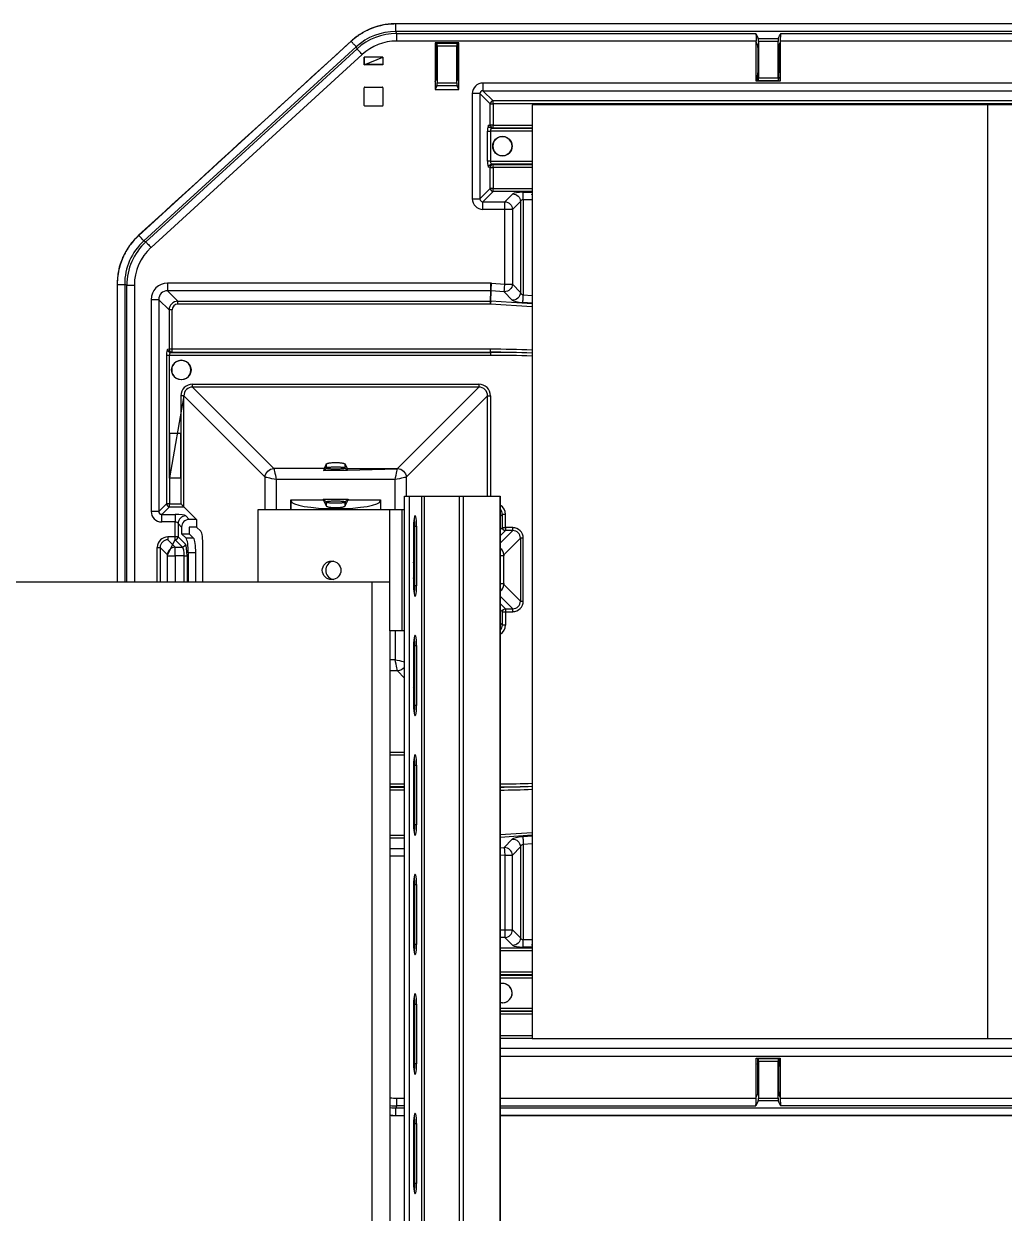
# Model space of a CAD drawing. Header units: feet. Extents: x 1518 to 2565, y 62 to 679.
# Drawn here: x 2123.65 to 2140.07, y 659.08 to 678.99 of the extents above; entities that cross this region are included whole.
import ezdxf

# ---------------------------------------------------------------- set-up
doc = ezdxf.new("R2010")
doc.units = ezdxf.units.FT
doc.header["$LTSCALE"] = 50
doc.header["$MEASUREMENT"] = 0

# ---------------------------------------------------------------- blocks, each defined once
blk = doc.blocks.new('Z1')
at = {"color": 1, "linetype": 'Continuous'}
for p, q in [((6.431, 212.097), (6.452, 212.055)), ((6.456, 212.006), (6.456, 211.584)), ((6.807, 212.006), (6.807, 211.584)), ((6.831, 212.097), (6.81, 212.055)), ((0.178, 211.845), (0.178, 211.72)), ((1.076, 211.522), (1.076, 211.944)), ((1.427, 211.522), (1.427, 211.944)), ((1.451, 211.431), (1.43, 211.473)), ((-0.136, 211.037), (-0.136, 211.335)), ((-0.126, 211.345), (0.168, 211.345)), ((0.178, 211.335), (0.178, 211.037)), ((0.168, 211.027), (-0.126, 211.027)), ((-3.381, 206.906), (1.981, 206.906)), ((1.981, 206.906), (1.981, 206.908)), ((0.421, 204.963), (1.782, 206.324)), ((-3.398, 205.552), (-3.207, 205.552)), ((-3.396, 205.549), (-3.398, 205.552)), ((-3.396, 205.549), (-3.396, 204.804)), ((-3.209, 205.549), (-3.396, 205.549)), ((-3.209, 205.549), (-3.207, 205.552)), ((-3.209, 204.804), (-3.209, 205.549)), ((-0.772, 205.035), (-0.772, 204.971)), ((-0.455, 204.971), (-0.455, 205.035)), ((-3.398, 204.802), (-3.398, 204.372)), ((-1.365, 204.436), (-0.822, 204.436)), ((0.138, 204.436), (0.138, 204.268)), ((0.617, 204.498), (0.617, 134.498)), ((0.832, 134.498), (0.832, 204.498)), ((0.871, 204.498), (0.871, 134.498)), ((1.523, 204.498), (1.523, 134.498)), ((2.142, 134.498), (2.142, 204.498)), ((-3.576, 204.244), (-3.704, 204.244)), ((-3.576, 204.244), (-3.448, 204.372)), ((-3.398, 204.372), (-3.448, 204.372)), ((-0.772, 204.4), (-0.772, 204.336)), ((-0.455, 204.336), (-0.455, 204.4)), ((-3.431, 203.518), (-3.553, 203.641)), ((-2.836, 203.06), (-2.836, 203.665)), ((0.301, 138.393), (0.301, 202.248)), ((0.54, 202.248), (0.497, 202.248)), ((0.69, 201.602), (0.708, 201.583)), ((0.708, 201.288), (0.69, 201.306)), ((0.301, 200.214), (0.54, 200.214)), ((0.54, 200.165), (0.301, 200.165)), ((0.301, 199.683), (0.54, 199.683)), ((0.69, 199.683), (0.708, 199.683)), ((0.54, 199.633), (0.301, 199.633)), ((0.301, 199.63), (0.54, 199.63)), ((0.54, 199.58), (0.301, 199.58)), ((0.708, 199.633), (0.69, 199.633)), ((0.69, 199.63), (0.708, 199.63)), ((0.708, 199.58), (0.69, 199.58)), ((2.143, 198.836), (2.677, 198.872)), ((0.301, 198.824), (0.54, 198.824)), ((0.54, 198.775), (0.301, 198.775)), ((2.677, 198.823), (2.143, 198.786)), ((0.301, 198.603), (0.54, 198.603)), ((0.54, 198.475), (0.301, 198.475)), ((2.143, 196.94), (2.677, 196.94)), ((2.677, 196.891), (2.143, 196.891)), ((2.143, 196.536), (2.677, 196.536)), ((2.677, 196.486), (2.143, 196.486)), ((2.143, 196.483), (2.677, 196.483)), ((2.677, 196.433), (2.143, 196.433)), ((2.179, 196.02), (2.143, 196.024)), ((2.143, 195.932), (2.677, 195.932)), ((2.677, 195.882), (2.143, 195.882)), ((2.143, 195.879), (2.677, 195.879)), ((2.677, 195.829), (2.143, 195.829)), ((2.143, 195.474), (2.677, 195.474)), ((6.456, 194.532), (6.456, 194.954)), ((6.807, 194.532), (6.807, 194.954)), ((6.431, 194.441), (6.452, 194.483)), ((0.408, 194.295), (0.395, 194.262)), ((2.143, 194.262), (18.191, 194.262)), ((2.143, 194.136), (18.191, 194.136)), ((18.191, 194.134), (2.143, 194.134))]:
    blk.add_line(p, q, dxfattribs=at)
for points in [[(18.604, 212.405), (18.604, 212.402), (0.395, 212.402), (0.395, 212.405)], [(0.408, 212.243), (6.422, 212.243), (6.463, 212.16), (6.799, 212.16)], [(1.451, 211.304), (1.451, 211.431), (1.451, 212.085), (1.051, 212.085), (1.051, 211.431), (1.072, 211.473)], [(-3.826, 208.77), (-3.793, 208.755), (-0.256, 211.985)], [(0.177, 211.844), (0.178, 211.845), (-0.136, 211.845)], [(0.177, 211.721), (0.178, 211.72), (-0.136, 211.72), (-0.135, 211.721)], [(1.051, 211.431), (1.051, 211.304), (1.451, 211.304), (1.419, 211.368), (1.083, 211.368), (1.051, 211.304)], [(17.888, 211.05), (17.888, 211.064), (2.023, 211.064), (2.023, 211.113), (1.851, 211.285)], [(10.302, 211.05), (2.677, 211.05), (2.677, 195.425), (2.143, 195.425)], [(2.677, 195.425), (10.302, 195.425), (17.927, 195.425), (17.927, 211.05), (10.302, 211.05), (10.302, 195.425)], [(1.979, 210.105), (1.93, 210.105), (1.93, 210.607), (1.979, 210.607)], [(2.677, 210.607), (1.979, 210.607), (1.979, 210.105), (2.677, 210.105)], [(2.677, 209.598), (2.023, 209.598), (2.023, 209.648), (2.677, 209.648)], [(2.48, 209.431), (2.347, 209.298), (2.347, 208.048), (2.48, 207.905)], [(2.529, 209.458), (2.529, 209.586), (2.677, 209.586)], [(2.677, 209.458), (2.529, 209.458), (2.529, 207.867), (2.677, 207.857)], [(2.677, 209.544), (2.669, 209.551), (2.677, 209.551)], [(-4.275, 208.043), (-4.273, 208.043), (-4.147, 208.043), (-4.147, 203.06)], [(-4.113, 203.06), (-4.113, 208.028), (-4.147, 208.043)], [(-4.113, 208.028), (-3.985, 208.028), (-3.985, 203.06)], [(1.986, 207.935), (1.986, 208.063), (-3.428, 208.063), (-3.428, 207.935), (-3.256, 207.763)], [(2.677, 207.666), (1.98, 207.714), (-3.256, 207.714), (-3.256, 207.763), (1.98, 207.763), (1.986, 207.935), (-3.428, 207.935)], [(-3.576, 207.787), (-3.704, 207.787), (-3.704, 204.244)], [(-3.403, 207.615), (-3.576, 207.787), (-3.576, 204.244)], [(1.981, 206.906), (1.981, 206.856), (-3.398, 206.856)], [(-0.413, 204.928), (-0.815, 204.928), (-0.774, 204.969), (-0.774, 205.032), (-0.808, 204.963), (-1.648, 204.963), (-3.01, 206.324), (-3.01, 206.374), (1.782, 206.374), (1.782, 206.324), (-3.01, 206.324)], [(-1.796, 204.268), (-1.796, 204.815), (-3.157, 206.177), (-3.207, 206.177), (-3.207, 205.552), (-3.207, 204.802), (-3.207, 204.372)], [(1.93, 206.177), (0.568, 204.815), (0.568, 204.498)], [(1.93, 204.498), (1.93, 206.177), (1.979, 206.177), (1.979, 204.498)], [(0.381, 204.268), (0.381, 204.776), (-1.609, 204.776), (-1.609, 204.268)], [(-1.365, 204.268), (-1.365, 204.436), (-1.364, 204.421), (-1.364, 204.268)], [(-0.822, 204.45), (-0.822, 204.436), (-0.774, 204.34), (-0.774, 204.402), (-0.822, 204.45), (-0.406, 204.45), (-0.406, 204.436), (0.138, 204.436), (0.136, 204.421), (0.136, 204.268)], [(-0.406, 204.45), (-0.454, 204.402), (-0.454, 204.34), (-0.406, 204.436)], [(1.461, 134.498), (0.871, 134.498), (0.832, 134.498), (0.617, 134.498), (0.54, 134.498), (0.54, 204.498), (0.617, 204.498), (0.832, 204.498), (0.871, 204.498), (1.461, 204.498)], [(0.54, 204.268), (0.497, 204.268), (0.291, 204.268), (-1.916, 204.268), (-1.916, 203.06)], [(0.497, 204.268), (0.497, 202.248), (0.291, 202.248), (0.291, 204.268)], [(-3.526, 204.195), (-3.302, 204.195), (-3.302, 204.067)], [(-3.253, 204.041), (-3.194, 203.982), (-3.194, 203.871)], [(2.143, 203.935), (2.18, 203.972), (2.229, 203.972), (2.229, 204.195), (2.18, 204.195), (2.143, 204.158)], [(-2.944, 203.983), (-3.062, 203.983), (-3.067, 203.978), (-3.067, 203.871), (-2.992, 203.796), (-3.119, 203.796), (-3.194, 203.871), (-3.067, 203.871)], [(0.708, 203.998), (0.742, 203.998), (0.742, 202.998), (0.708, 202.998)], [(2.143, 203.714), (2.352, 203.923), (2.352, 203.972), (2.229, 203.972), (2.229, 203.923), (2.143, 203.837)], [(-3.602, 203.06), (-3.602, 203.641), (-3.553, 203.641), (-3.553, 203.06)], [(-3.428, 203.06), (-3.428, 203.499), (-3.3, 203.499), (-3.3, 203.06)], [(-3.151, 203.06), (-3.151, 203.499), (-3.3, 203.499)], [(-3.151, 203.499), (-3.102, 203.499), (-3.102, 203.06)], [(-2.955, 203.06), (-2.955, 203.549), (-3.082, 203.549), (-3.082, 203.06)], [(2.143, 203.039), (2.2, 203.039), (2.2, 203.499), (2.143, 203.499)], [(0.291, 203.06), (0, 203.06), (-38.449, 203.06), (-38.449, 137.56), (0, 137.56), (0, 203.06)], [(2.143, 202.603), (2.18, 202.566), (2.229, 202.566), (2.352, 202.566), (2.352, 202.615), (2.143, 202.824)], [(2.143, 202.701), (2.229, 202.615), (2.229, 202.566), (2.229, 202.343), (2.18, 202.343), (2.143, 202.38)], [(0.708, 201.998), (0.742, 201.998), (0.742, 200.998), (0.708, 200.998)], [(0.54, 201.456), (0.421, 201.575), (0.301, 201.575)], [(0.708, 199.998), (0.742, 199.998), (0.742, 198.998), (0.708, 198.998)], [(2.677, 198.681), (2.529, 198.671), (2.529, 197.081), (2.677, 197.081)], [(0.708, 197.998), (0.742, 197.998), (0.742, 196.998), (0.708, 196.998)], [(2.677, 196.953), (2.529, 196.953), (2.529, 197.081)], [(2.677, 196.987), (2.669, 196.987), (2.677, 196.995)], [(0.708, 195.998), (0.742, 195.998), (0.742, 194.998), (0.708, 194.998)], [(2.143, 194.423), (6.431, 194.423), (6.431, 194.441), (6.431, 195.095), (6.831, 195.095), (6.831, 194.441), (6.81, 194.483)], [(0.54, 194.295), (0.408, 194.295), (0.408, 194.423), (0.54, 194.423)], [(17.182, 194.295), (6.841, 194.295), (6.799, 194.378), (6.463, 194.378), (6.422, 194.295)], [(6.831, 194.441), (6.831, 194.423), (17.191, 194.423), (17.191, 194.441)], [(0.301, 194.144), (0.395, 194.136), (0.54, 194.136)], [(0.395, 194.134), (0.395, 194.136), (0.395, 194.262), (0.54, 194.262)], [(0.708, 193.998), (0.742, 193.998), (0.742, 192.998), (0.708, 192.998)]]:
    blk.add_lwpolyline(points, dxfattribs=at)
at = {"color": 1, "linetype": 'Continuous', "flags": 128}
for points in [[(-3.793, 208.755), (-3.789, 208.751), (-3.782, 208.744), (-3.774, 208.734), (-3.763, 208.722), (-3.75, 208.709), (-3.736, 208.694), (-3.722, 208.677), (-3.706, 208.661), (-0.17, 211.891), (-0.185, 211.908), (-0.2, 211.924), (-0.214, 211.939), (-0.227, 211.953), (-0.237, 211.964), (-0.246, 211.974), (-0.253, 211.981), (-0.256, 211.985), (-0.269, 212.019), (-3.826, 208.77), (-3.83, 208.774), (-3.837, 208.781), (-3.845, 208.791), (-3.856, 208.802), (-3.868, 208.816), (-3.882, 208.831), (-3.896, 208.847), (-3.911, 208.863), (-0.354, 212.112), (-0.356, 212.113)], [(2.677, 207.728), (2.52, 207.739), (2.521, 207.745), (2.522, 207.755), (2.522, 207.768), (2.524, 207.783), (2.525, 207.802), (2.526, 207.823), (2.528, 207.844), (2.529, 207.867)], [(0.742, 203.998), (0.741, 204.046), (0.738, 204.09), (0.733, 204.127), (0.727, 204.154), (0.719, 204.168), (0.712, 204.168), (0.705, 204.154), (0.699, 204.127), (0.694, 204.09), (0.691, 204.046), (0.69, 203.998), (0.69, 202.998), (0.691, 202.949), (0.694, 202.905), (0.699, 202.868), (0.705, 202.841), (0.712, 202.827), (0.719, 202.827), (0.727, 202.841), (0.733, 202.868), (0.738, 202.905), (0.741, 202.949), (0.742, 202.998)], [(0.381, 202.248), (0.381, 201.762), (0.419, 201.755), (0.455, 201.747), (0.488, 201.74), (0.517, 201.734), (0.54, 201.729)], [(0.742, 201.998), (0.741, 202.046), (0.738, 202.09), (0.733, 202.127), (0.727, 202.154), (0.719, 202.168), (0.712, 202.168), (0.705, 202.154), (0.699, 202.127), (0.694, 202.09), (0.691, 202.046), (0.69, 201.998), (0.69, 200.998), (0.691, 200.949), (0.694, 200.905), (0.699, 200.868), (0.705, 200.841), (0.712, 200.827), (0.719, 200.827), (0.727, 200.841), (0.733, 200.868), (0.738, 200.905), (0.741, 200.949), (0.742, 200.998)], [(0.742, 199.998), (0.741, 200.046), (0.738, 200.09), (0.733, 200.127), (0.727, 200.154), (0.719, 200.168), (0.712, 200.168), (0.705, 200.154), (0.699, 200.127), (0.694, 200.09), (0.691, 200.046), (0.69, 199.998), (0.69, 198.998), (0.691, 198.949), (0.694, 198.905), (0.699, 198.868), (0.705, 198.841), (0.712, 198.827), (0.719, 198.827), (0.727, 198.841), (0.733, 198.868), (0.738, 198.905), (0.741, 198.949), (0.742, 198.998)], [(2.677, 198.81), (2.52, 198.799), (2.521, 198.793), (2.522, 198.784), (2.522, 198.771), (2.524, 198.755), (2.525, 198.736), (2.526, 198.716), (2.528, 198.694), (2.529, 198.671)], [(0.742, 197.998), (0.741, 198.046), (0.738, 198.09), (0.733, 198.127), (0.727, 198.154), (0.719, 198.168), (0.712, 198.168), (0.705, 198.154), (0.699, 198.127), (0.694, 198.09), (0.691, 198.046), (0.69, 197.998), (0.69, 196.998), (0.691, 196.949), (0.694, 196.905), (0.699, 196.868), (0.705, 196.841), (0.712, 196.827), (0.719, 196.827), (0.727, 196.841), (0.733, 196.868), (0.738, 196.905), (0.741, 196.949), (0.742, 196.998)], [(0.742, 195.998), (0.741, 196.046), (0.738, 196.09), (0.733, 196.127), (0.727, 196.154), (0.719, 196.168), (0.712, 196.168), (0.705, 196.154), (0.699, 196.127), (0.694, 196.09), (0.691, 196.046), (0.69, 195.998), (0.69, 194.998), (0.691, 194.949), (0.694, 194.905), (0.699, 194.868), (0.705, 194.841), (0.712, 194.827), (0.719, 194.827), (0.727, 194.841), (0.733, 194.868), (0.738, 194.905), (0.741, 194.949), (0.742, 194.998)], [(0.742, 193.998), (0.741, 194.046), (0.738, 194.09), (0.733, 194.127), (0.727, 194.154), (0.719, 194.168), (0.712, 194.168), (0.705, 194.154), (0.699, 194.127), (0.694, 194.09), (0.691, 194.046), (0.69, 193.998), (0.69, 192.998), (0.691, 192.949), (0.694, 192.905), (0.699, 192.868), (0.705, 192.841), (0.712, 192.827), (0.719, 192.827), (0.727, 192.841), (0.733, 192.868), (0.738, 192.905), (0.741, 192.949), (0.742, 192.998)]]:
    blk.add_lwpolyline(points, dxfattribs=at)
at = {"color": 1, "linetype": 'Continuous'}
for points in [[(1.427, 212.08), (1.076, 212.08), (1.082, 212.079), (1.42, 212.079)], [(1.416, 212.029), (1.087, 212.029), (1.087, 211.417), (1.416, 211.417)], [(6.467, 211.499), (6.796, 211.499), (6.796, 212.111), (6.467, 212.111)], [(0.177, 211.844), (0.177, 211.721), (-0.135, 211.721), (-0.135, 211.844), (-0.136, 211.845), (-0.136, 211.72)], [(6.462, 211.449), (6.8, 211.449), (6.807, 211.448), (6.456, 211.448)], [(1.461, 134.498), (1.461, 204.498), (1.523, 204.498), (2.142, 204.498), (2.143, 204.498), (2.143, 134.498), (2.142, 134.498), (1.523, 134.498)], [(6.462, 195.089), (6.8, 195.089), (6.807, 195.09), (6.456, 195.09)], [(6.467, 194.427), (6.796, 194.427), (6.796, 195.039), (6.467, 195.039)]]:
    blk.add_lwpolyline(points, close=True, dxfattribs=at)
for points in [[(1.802, 211.236), (1.674, 211.236), (1.674, 209.476), (1.802, 209.476), (1.974, 209.648, 0.39392), (2.023, 209.598), (1.851, 209.426)], [(17.927, 210.658, 0.339426), (17.964, 210.707), (17.937, 210.709), (17.937, 211.064, 0.393924), (17.888, 211.113), (2.023, 211.113, 0.393868), (1.974, 211.064), (1.802, 211.236), (1.802, 209.476)], [(1.997, 210.657, -0.412034), (1.947, 210.707), (1.974, 210.709), (1.974, 211.064), (2.023, 211.064), (2.023, 210.709), (2.677, 210.709)], [(2.677, 210.659), (2.023, 210.659), (2.023, 210.709), (1.974, 210.709, 0.412034), (2.023, 210.659), (1.997, 210.657), (2.677, 210.657)], [(2.677, 210.002), (2.023, 210.002), (2.023, 209.648), (1.974, 209.648), (1.974, 210.002), (1.947, 210.005, -0.412143), (1.997, 210.055)], [(2.677, 210.055), (1.997, 210.055), (2.023, 210.052, 0.41208), (1.974, 210.002), (2.023, 210.002), (2.023, 210.052), (2.677, 210.052)], [(-2.944, 204.11), (-3.066, 204.11), (-3.125, 204.169, 0.393911), (-3.253, 204.041), (-3.253, 203.818), (-3.131, 203.696, -0.394035), (-3.18, 203.646)], [(0.699, 204.129, -0.044124), (0.708, 203.998), (0.708, 202.998, -0.044023), (0.699, 202.866)], [(2.352, 203.923), (2.229, 203.923, -0.393886), (2.18, 203.972), (2.18, 204.195)], [(2.143, 202.913, 0.244587), (2.203, 203.02), (2.48, 202.743), (2.529, 202.743), (2.529, 203.795), (2.48, 203.795), (2.48, 202.743)], [(2.48, 203.795), (2.203, 203.518, 0.244565), (2.143, 203.625)], [(0.69, 203.12, 0.067267), (0.704, 203.258, 0.067287), (0.69, 203.396)], [(2.18, 202.343), (2.18, 202.566, -0.39395), (2.229, 202.615), (2.352, 202.615)], [(0.699, 202.129, -0.044121), (0.708, 201.998), (0.708, 200.998, -0.044121), (0.699, 200.866)], [(0.699, 200.129, -0.044023), (0.708, 199.998), (0.708, 198.998, -0.044124), (0.699, 198.866)], [(2.143, 198.614), (2.21, 198.618), (2.343, 198.761, -0.411948), (2.48, 198.633)], [(2.219, 198.491), (2.219, 197.24), (2.347, 197.24), (2.347, 198.491), (2.48, 198.633), (2.48, 197.107, -0.393898), (2.352, 196.979), (2.219, 197.112), (2.143, 197.112)], [(0.699, 198.129, -0.044124), (0.708, 197.998), (0.708, 196.998, -0.044017), (0.699, 196.866)], [(2.143, 197.24), (2.219, 197.24), (2.219, 197.112, 0.39396), (2.347, 197.24), (2.48, 197.107)], [(2.143, 196.025, 0.202767), (2.267, 196.047, 0.544465), (2.267, 196.318, 0.202767), (2.143, 196.34)], [(0.699, 196.129, -0.044017), (0.708, 195.998), (0.708, 194.998, -0.044121), (0.699, 194.866)], [(0.699, 194.129, -0.044023), (0.708, 193.998), (0.708, 192.998, -0.044124), (0.699, 192.866)]]:
    blk.add_lwpolyline(points, format="xyb", dxfattribs=at)
for points in [[(2.092, 210.491, 0.544465), (2.092, 210.22, 0.294947), (2.267, 210.22, 0.544465), (2.267, 210.491, 0.294947)], [(2.347, 209.298), (2.219, 209.298), (2.219, 209.426, -0.393921)], [(-3.403, 206.958, 0.412066), (-3.354, 206.908), (1.981, 206.908), (1.981, 206.958), (-3.354, 206.958), (-3.403, 206.958), (-3.43, 206.956, 0.411956), (-3.381, 206.906), (-3.354, 206.908), (-3.354, 206.958), (-3.354, 207.615), (-3.403, 207.615)], [(-3.396, 204.804), (-3.209, 204.804), (-3.207, 204.802), (-3.398, 204.802), (-3.398, 205.552), (-3.398, 206.856), (-3.448, 206.856), (-3.448, 204.372, 0.393976), (-3.398, 204.323), (-3.157, 204.323), (-3.157, 206.177)], [(-3.286, 206.747, 0.544465), (-3.286, 206.476, 0.294947), (-3.111, 206.476, 0.544465), (-3.111, 206.747, 0.294947)], [(-3.302, 203.769), (-3.302, 203.818), (-3.425, 203.818), (-3.425, 203.769), (-3.303, 203.646, 0.393889), (-3.431, 203.518)]]:
    blk.add_lwpolyline(points, format="xyb", close=True, dxfattribs=at)
at = {"color": 1, "linetype": 'Continuous', "flags": 128}
for points in [[(1.998, 208.063), (2.219, 208.048), (2.219, 209.298), (1.851, 209.298), (1.851, 209.426), (2.219, 209.426), (2.352, 209.559, -0.393917), (2.48, 209.431), (2.48, 207.905, -0.411887), (2.343, 207.778), (2.21, 207.92), (2.211, 207.926), (2.211, 207.935), (2.212, 207.948), (2.213, 207.964), (2.214, 207.983), (2.216, 208.003), (2.217, 208.025), (2.219, 208.048), (2.347, 208.048, -0.411949), (2.21, 207.92), (1.989, 207.935)], [(2.677, 207.716), (1.983, 207.763), (1.983, 207.761), (1.983, 207.757), (1.983, 207.752), (1.982, 207.746), (1.982, 207.739), (1.981, 207.731), (1.98, 207.722), (1.98, 207.714), (1.98, 207.763, -0.016718), (1.983, 207.763), (1.989, 207.935), (1.99, 207.941), (1.99, 207.95), (1.991, 207.963), (1.992, 207.979), (1.993, 207.998), (1.995, 208.018), (1.996, 208.04), (1.998, 208.063)], [(-3.303, 203.646), (-3.18, 203.646), (-3.302, 203.769, 0.39386), (-3.253, 203.818), (-3.302, 203.818), (-3.302, 204.067), (-3.526, 204.067), (-3.526, 204.195), (-3.398, 204.323), (-3.398, 204.372), (-3.207, 204.372), (-3.198, 204.364), (-3.189, 204.355), (-3.182, 204.347), (-3.174, 204.34), (-3.168, 204.334), (-3.163, 204.329), (-3.16, 204.325), (-3.157, 204.323), (-2.944, 204.11), (-2.944, 203.983), (-2.873, 203.911)], [(0.54, 201.64, -0.234244), (0.421, 201.575), (0.419, 201.586), (0.415, 201.603), (0.41, 201.626), (0.404, 201.655), (0.397, 201.689), (0.389, 201.725), (0.381, 201.762), (0.301, 201.762)], [(2.219, 198.491), (2.347, 198.491, 0.411949), (2.21, 198.618), (2.211, 198.612), (2.211, 198.603), (2.212, 198.59), (2.213, 198.574), (2.214, 198.555), (2.216, 198.535), (2.217, 198.513), (2.219, 198.491), (2.143, 198.485)]]:
    blk.add_lwpolyline(points, format="xyb", dxfattribs=at)
for points in [[(-0.413, 204.928), (-0.454, 204.969), (-0.454, 205.032), (-0.42, 204.963), (0.421, 204.963, -0.393939), (0.568, 204.815), (0.558, 204.813), (0.541, 204.809), (0.517, 204.804), (0.488, 204.798), (0.455, 204.791), (0.419, 204.784), (0.381, 204.776), (0.389, 204.813), (0.397, 204.85), (0.404, 204.883), (0.41, 204.912), (0.415, 204.935), (0.419, 204.953)], [(-1.648, 204.963), (-1.646, 204.953), (-1.642, 204.935), (-1.637, 204.912), (-1.631, 204.883), (-1.624, 204.85), (-1.617, 204.813), (-1.609, 204.776), (-1.646, 204.784), (-1.682, 204.791), (-1.716, 204.798), (-1.745, 204.804), (-1.768, 204.809), (-1.786, 204.813), (-1.796, 204.815, -0.393957)]]:
    blk.add_lwpolyline(points, format="xyb", close=True, dxfattribs=at)
at = {"color": 1, "linetype": 'Continuous'}
for centre, radius in [((2.179, 210.356), 0.163), ((-3.198, 206.611), 0.163), ((-0.682, 203.258), 0.156)]:
    blk.add_circle(centre, radius, dxfattribs=at)
for centre, radius, start, end in [((1.981, 188.376), 18.582, 87.8554, 90), ((1.981, 188.376), 18.532, 87.8496, 90), ((1.981, 188.376), 18.53, 87.8493, 90), ((1.981, 188.376), 18.48, 87.8434, 90), ((-0.623, 203.258), 0.157, 101.556, 258.444), ((1.981, 218.162), 18.48, 270.501, 272.1566), ((1.981, 218.162), 18.53, 270.4997, 272.1507), ((1.981, 218.162), 18.532, 270.4996, 272.1504), ((1.981, 218.162), 18.582, 270.4982, 272.1446), ((2.179, 196.182), 0.163, 270, 102.8674)]:
    blk.add_arc(centre, radius, start, end, dxfattribs=at)
for centre, major_axis, ratio, start_param, end_param in [((0.408, 211.257), (-0.37, 0.953), 0.978189, 5.918992, 6.647379), ((0.418, 211.232), (-0.366, 0.945), 0.987012, 5.918992, 6.647379), ((6.843, 212.115), (0, 0.13), 0.087489, 0.174533, 1.570796), ((0.418, 211.232), (0.32, -0.825), 0.982581, 2.777399, 3.505786), ((1.082, 212.029), (0, 0.05), 0.087489, 4.712389, 6.265732), ((1.42, 212.029), (0, 0.05), 0.087489, 0.017453, 1.570796), ((6.451, 212.006), (0, 0.05), 0.087489, 4.712389, 6.108652), ((6.462, 212.111), (0, 0.05), 0.087489, 4.712389, 6.108652), ((6.8, 212.111), (0, 0.05), 0.087489, 0.174533, 1.570796), ((6.811, 212.006), (0, 0.05), 0.087489, 0.174533, 1.570796), ((1.071, 211.944), (0, 0.05), 0.087489, 4.712389, 5.759587), ((1.071, 211.522), (0, 0.05), 0.087489, 3.316126, 4.712389), ((1.082, 211.417), (0, 0.05), 0.087489, 3.316126, 4.712389), ((1.42, 211.417), (0, 0.05), 0.087489, 1.570796, 2.96706), ((1.431, 211.522), (0, 0.05), 0.087489, 1.570796, 2.96706), ((1.857, 211.23), (0.131, -0.131), 0.970288, 2.371274, 3.911912), ((6.451, 211.584), (0, 0.05), 0.087489, 3.665191, 4.712389), ((6.462, 211.499), (0, 0.05), 0.087489, 3.159046, 4.712389), ((6.8, 211.499), (0, 0.05), 0.087489, 1.570796, 3.124139), ((-0.126, 211.335), (-0.00707, 0.00707), 0.999695, 5.497939, 7.068431), ((0.168, 211.335), (0.00707, 0.00707), 0.999695, 5.497939, 7.068431), ((1.857, 211.23), (-0.042, 0.042), 0.84211, 5.512866, 7.053504), ((-0.126, 211.037), (-0.00707, -0.00707), 0.999695, 5.497939, 7.068431), ((0.168, 211.037), (0.00707, -0.00707), 0.999695, 5.497939, 7.068431), ((1.948, 210.607), (0, 0.1), 0.176327, 0.017453, 1.570796), ((1.997, 210.607), (0, 0.05), 0.352654, 0.017453, 1.570796), ((1.948, 210.105), (0, 0.1), 0.176327, 1.570796, 3.124139), ((1.997, 210.105), (0, 0.05), 0.352654, 1.570796, 3.124139), ((1.857, 209.481), (0.131, 0.131), 0.970288, 2.371274, 3.911912), ((1.857, 209.481), (0.042, 0.042), 0.84211, 2.371274, 3.911912), ((2.529, 209.554), (0.18, 0), 0.176327, 1.570796, 2.96706), ((2.529, 209.426), (0.05, 0), 0.634777, 1.570796, 2.96706), ((2.785, 209.458), (0.133, -0.129), 0.122744, 3.780325, 3.887313), ((-3.128, 208.028), (0.936, -0.413), 0.977384, 2.732965, 3.550221), ((-3.102, 208.016), (0.927, -0.409), 0.986525, 2.732965, 3.550221), ((-3.102, 208.016), (0.811, -0.357), 0.981933, 2.732965, 3.550221), ((-3.419, 207.779), (-0.204, 0.204), 0.970288, 5.512866, 7.053504), ((1.986, 207.88), (0.006, 0.183), 0.984791, 6.249645, 6.316725), ((-3.419, 207.779), (-0.115, 0.115), 0.923436, 5.512866, 7.053504), ((1.986, 207.88), (0.0019, 0.0547), 0.913122, 6.249645, 6.316725), ((2.529, 207.899), (0.0488, -0.019), 0.580702, 3.53857, 4.934833), ((-3.253, 207.612), (-0.107, 0.107), 0.989599, 5.512866, 7.053504), ((-3.253, 207.612), (-0.0729, 0.0729), 0.970288, 5.512866, 7.053504), ((2.52, 207.771), (0.18, -0.013), 0.175892, 3.328509, 4.724773), ((-3.43, 206.856), (0, 0.1), 0.176327, 0.017453, 1.570796), ((-3.381, 206.856), (0, 0.05), 0.352654, 0.017453, 1.570796), ((-3.003, 206.171), (-0.146, 0.146), 0.970288, 5.512866, 7.053504), ((-3.003, 206.171), (0.111, -0.111), 0.951716, 2.371274, 3.911912), ((1.776, 206.171), (0.146, 0.146), 0.970288, 5.512866, 7.053504), ((1.776, 206.171), (0.111, 0.111), 0.951716, 5.512866, 7.053504), ((-0.805, 204.776), (0, 0.19), 0.087489, 0.174533, 0.638994), ((-1.272, 204.973), (0.5, 0), 0.087489, 6.195919, 6.224625), ((-0.422, 204.776), (0, 0.19), 0.087489, 5.644191, 6.108652), ((-3.521, 204.25), (0.131, 0.131), 0.970288, 2.371274, 3.911912), ((-3.521, 204.25), (0.042, 0.042), 0.84211, 2.371274, 3.911912), ((-0.614, 204.423), (0.75, 0), 0.176327, 3.159046, 6.265732), ((2.046, 204.189), (-0.131, -0.131), 0.970288, 2.371274, 3.3859), ((2.046, 204.189), (0.0969, 0.0969), 0.948921, 5.512866, 6.287282), ((-3.302, 204.163), (0.18, 0), 0.176327, 0.174533, 1.570796), ((-3.302, 204.035), (0.05, 0), 0.634777, 0.174533, 1.570796), ((-3.062, 203.978), (0.0947, -0.0947), 0.970288, 2.371274, 3.911912), ((-2.88, 203.665), (0, 0.25), 0.176327, 4.712389, 6.108652), ((2.346, 203.789), (0.131, 0.131), 0.970288, 5.512866, 7.053504), ((2.346, 203.789), (0.0969, 0.0969), 0.948921, 5.512866, 7.053504), ((-3.419, 203.635), (-0.131, 0.131), 0.970288, 5.512866, 7.053504), ((-3.419, 203.635), (-0.0969, 0.0969), 0.948921, 5.512866, 7.053504), ((-3.303, 203.499), (0, 0.15), 0.02351, 4.712389, 6.108652), ((-3.186, 203.499), (0, 0.15), 0.235103, 4.712389, 6.108652), ((-3.137, 203.499), (0, 0.2), 0.176327, 4.712389, 6.108652), ((-3.126, 203.549), (0, 0.25), 0.176327, 4.712389, 6.108652), ((-3, 203.549), (0, 0.25), 0.176327, 4.712389, 6.108652), ((-3.431, 203.499), (0, 0.02), 0.176327, 4.712389, 6.108652), ((2.204, 203.499), (0, 0.02), 0.176327, 0.174533, 1.570796), ((2.204, 203.039), (0, 0.02), 0.176327, 1.570796, 2.96706), ((2.346, 202.749), (-0.0969, 0.0969), 0.948921, 2.371274, 3.911912), ((2.346, 202.749), (0.131, -0.131), 0.970288, 5.512866, 7.053504), ((2.046, 202.349), (0.0969, -0.0969), 0.948921, 6.279089, 7.053504), ((2.046, 202.349), (-0.131, 0.131), 0.970288, 2.897285, 3.911912), ((2.52, 198.767), (0.18, 0.013), 0.175892, 1.558413, 2.954676), ((2.529, 198.64), (0.0488, 0.019), 0.580702, 1.348352, 2.744616), ((2.529, 197.112), (0.05, 0), 0.634777, 3.316126, 4.712389), ((2.529, 196.984), (0.18, 0), 0.176327, 3.316126, 4.712389), ((2.785, 197.081), (0.133, 0.129), 0.122744, 2.395872, 2.50286), ((6.462, 195.039), (0, 0.05), 0.087489, 4.712389, 6.265732), ((6.8, 195.039), (0, 0.05), 0.087489, 0.017453, 1.570796), ((6.451, 194.954), (0, 0.05), 0.087489, 4.712389, 5.759587), ((6.451, 194.532), (0, 0.05), 0.087489, 3.316126, 4.712389), ((6.811, 194.532), (0, 0.05), 0.087489, 1.570796, 2.96706), ((0.418, 195.307), (0.32, 0.825), 0.982581, 3.383493, 3.505786), ((0.418, 195.307), (0.366, 0.945), 0.987012, 3.399412, 3.505786), ((6.462, 194.427), (0, 0.05), 0.087489, 3.316126, 4.712389), ((6.8, 194.427), (0, 0.05), 0.087489, 1.570796, 2.96706), ((6.843, 194.423), (0, 0.13), 0.087489, 1.570796, 2.96706), ((0.408, 195.281), (0.37, 0.953), 0.978189, 3.412573, 3.505786)]:
    blk.add_ellipse(centre, major_axis=major_axis, ratio=ratio, start_param=start_param, end_param=end_param, dxfattribs=at)
for points, knots in [([(18.604, 212.277), (12.534, 212.277), (6.465, 212.277), (0.395, 212.277), (0.395, 212.319), (0.395, 212.36), (0.395, 212.402), (0.351, 212.401), (0.264, 212.398), (0.117, 212.371), (-0.043, 212.318), (-0.21, 212.231), (-0.306, 212.152), (-0.354, 212.112), (-0.349, 212.106), (-0.344, 212.101), (-0.339, 212.095), (-0.335, 212.09), (-0.33, 212.085), (-0.325, 212.079), (-0.32, 212.074), (-0.316, 212.07), (-0.311, 212.065), (-0.307, 212.06), (-0.303, 212.056), (-0.299, 212.051), (-0.295, 212.047), (-0.292, 212.043), (-0.288, 212.04), (-0.285, 212.036), (-0.283, 212.033), (-0.28, 212.03), (-0.278, 212.028), (-0.276, 212.025), (-0.273, 212.023), (-0.272, 212.022), (-0.271, 212.02), (-0.269, 212.019)], [0, 0, 0, 0, 1, 1, 1, 2, 2, 2, 2.158565, 2.319359, 2.542918, 2.772954, 3, 3, 3, 4, 4, 4, 5, 5, 5, 6, 6, 6, 7, 7, 7, 8, 8, 8, 9, 9, 9, 10, 10, 10, 11, 11, 11, 11]), ([(19.149, 212.262), (19.134, 212.27), (19.098, 212.29), (19.046, 212.314), (18.992, 212.336), (18.941, 212.353), (18.905, 212.363), (18.886, 212.368), (18.87, 212.373), (18.829, 212.382), (18.773, 212.392), (18.715, 212.4), (18.661, 212.404), (18.623, 212.404), (18.604, 212.405), (12.534, 212.405), (6.465, 212.405), (0.395, 212.405), (0.375, 212.404), (0.325, 212.403), (0.256, 212.397), (0.185, 212.385), (0.123, 212.372), (0.057, 212.353), (0.014, 212.337), (-0.008, 212.329)], [0, 0, 0, 0, 0.180021, 0.438364, 0.599832, 0.799883, 1, 1, 1, 1.17973, 1.437954, 1.599573, 1.79971, 2, 2, 2, 3, 3, 3, 3.139704, 3.369533, 3.500298, 3.666901, 3.833468, 4, 4, 4, 4]), ([(-0.008, 212.329), (-0.026, 212.322), (-0.072, 212.303), (-0.134, 212.272), (-0.196, 212.235), (-0.249, 212.2), (-0.304, 212.159), (-0.339, 212.129), (-0.356, 212.113), (-1.541, 211.03), (-2.727, 209.948), (-3.913, 208.865), (-3.94, 208.838), (-3.987, 208.793), (-4.035, 208.733), (-4.105, 208.641), (-4.146, 208.561), (-4.181, 208.492), (-4.195, 208.456), (-4.219, 208.397), (-4.24, 208.323), (-4.266, 208.21), (-4.271, 208.12), (-4.275, 208.043), (-4.275, 206.382), (-4.275, 204.721), (-4.275, 203.06)], [0, 0, 0, 0, 0.139042, 0.368689, 0.499689, 0.666353, 0.833133, 1, 1, 1, 2, 2, 2, 2.250489, 2.416155, 2.500774, 3, 3, 3, 3.249906, 3.414993, 3.49998, 4, 4, 4, 5, 5, 5, 5]), ([(6.422, 212.243), (6.423, 212.238), (6.426, 212.229), (6.429, 212.194), (6.431, 212.154), (6.431, 212.128), (6.431, 212.115), (4.423, 212.115), (2.415, 212.115), (0.408, 212.115), (0.408, 212.158), (0.408, 212.2), (0.408, 212.243), (0.403, 212.254), (0.399, 212.265), (0.395, 212.277)], [0, 0, 0, 0, 0.272798, 0.562416, 0.78798, 1, 1, 1, 2, 2, 2, 3, 3, 3, 4, 4, 4, 4]), ([(6.799, 212.16), (6.813, 212.188), (6.827, 212.215), (6.841, 212.243), (10.288, 212.243), (13.735, 212.243), (17.182, 212.243), (17.183, 212.238), (17.186, 212.229), (17.189, 212.194), (17.191, 212.154), (17.191, 212.128), (17.191, 212.115), (13.738, 212.115), (10.284, 212.115), (6.831, 212.115), (6.831, 212.109), (6.831, 212.103), (6.831, 212.097), (6.831, 211.879), (6.831, 211.661), (6.831, 211.443), (6.698, 211.443), (6.564, 211.443), (6.431, 211.443), (6.431, 211.661), (6.431, 211.879), (6.431, 212.097), (6.431, 212.103), (6.431, 212.109), (6.431, 212.115)], [0, 0, 0, 0, 1, 1, 1, 2, 2, 2, 2.272798, 2.562417, 2.78798, 3, 3, 3, 4, 4, 4, 5, 5, 5, 6, 6, 6, 7, 7, 7, 8, 8, 8, 9, 9, 9, 9]), ([(1.076, 212.08), (1.075, 212.08), (1.074, 212.079), (1.073, 212.072), (1.072, 212.06), (1.071, 212.047), (1.071, 212.03), (1.071, 212.014), (1.072, 212), (1.073, 211.992), (1.073, 211.988), (1.073, 211.987)], [0, 0, 0, 0, 0.1087003, 0.2460929, 0.3545784, 0.474143, 0.6000747, 0.7259355, 0.8455001, 0.9539856, 1, 1, 1, 1]), ([(1.851, 211.285), (1.851, 211.328), (1.851, 211.37), (1.851, 211.413), (5.171, 211.413), (8.491, 211.413), (11.811, 211.413), (11.811, 211.397), (11.811, 211.363), (11.808, 211.322), (11.805, 211.295), (11.803, 211.288), (11.802, 211.285), (8.485, 211.285), (5.168, 211.285), (1.851, 211.285)], [0, 0, 0, 0, 1, 1, 1, 2, 2, 2, 2.271935, 2.561321, 2.787269, 3, 3, 3, 4, 4, 4, 4]), ([(6.456, 211.448), (6.455, 211.448), (6.454, 211.449), (6.453, 211.456), (6.452, 211.468), (6.451, 211.482), (6.451, 211.498), (6.451, 211.514), (6.452, 211.528), (6.453, 211.536), (6.453, 211.54), (6.453, 211.541)], [0, 0, 0, 0, 0.108702, 0.246097, 0.354633, 0.474136, 0.60007, 0.725933, 0.8455, 0.953985, 1, 1, 1, 1]), ([(-3.913, 208.865), (-3.912, 208.864), (-3.912, 208.864), (-3.911, 208.863), (-3.942, 208.833), (-4.005, 208.771), (-4.095, 208.653), (-4.178, 208.506), (-4.236, 208.343), (-4.267, 208.187), (-4.271, 208.091), (-4.273, 208.043), (-4.273, 206.382), (-4.273, 204.721), (-4.273, 203.06)], [0, 0, 0, 0, 1, 1, 1, 1.141279, 1.284534, 1.483578, 1.688386, 1.842897, 2, 2, 2, 3, 3, 3, 3]), ([(2.143, 195.125), (5.366, 195.125), (8.588, 195.125), (11.811, 195.125), (11.811, 195.142), (11.811, 195.176), (11.808, 195.216), (11.805, 195.243), (11.803, 195.25), (11.802, 195.253), (8.582, 195.253), (5.363, 195.253), (2.143, 195.253)], [0, 0, 0, 0, 1, 1, 1, 1.271928, 1.561349, 1.787291, 2, 2, 2, 3, 3, 3, 3]), ([(6.456, 195.09), (6.455, 195.09), (6.454, 195.089), (6.453, 195.082), (6.452, 195.07), (6.451, 195.057), (6.451, 195.04), (6.451, 195.024), (6.452, 195.01), (6.453, 195.002), (6.453, 194.998), (6.453, 194.997)], [0, 0, 0, 0, 0.108702, 0.246097, 0.354633, 0.474136, 0.60007, 0.725933, 0.8455, 0.953985, 1, 1, 1, 1]), ([(2.143, 194.295), (3.569, 194.295), (4.995, 194.295), (6.422, 194.295), (6.423, 194.3), (6.426, 194.309), (6.429, 194.344), (6.431, 194.384), (6.431, 194.41), (6.431, 194.423)], [0, 0, 0, 0, 1, 1, 1, 1.272801, 1.562458, 1.787977, 2, 2, 2, 2]), ([(0.301, 194.138), (0.31, 194.137), (0.341, 194.134), (0.372, 194.134), (0.395, 194.134), (0.443, 194.134), (0.492, 194.134), (0.54, 194.134)], [0, 0, 0, 0, 0.264519, 1, 1, 1, 2, 2, 2, 2])]:
    blk.add_open_spline(points, degree=3, knots=knots, dxfattribs=at)
for points, weights, knots in [([(1.427, 212.08), (1.43, 212.08), (1.431, 212.043), (1.432, 212.006), (1.429, 211.987), (1.427, 211.973), (1.427, 211.944)], [1, 0.793353340291, 1, 0.793353340291, 1, 0.866025403787, 1], [0, 0, 0, 1.308997, 1.308997, 2.617994, 2.617994, 3.665191, 3.665191, 3.665191]), ([(6.807, 211.448), (6.81, 211.448), (6.811, 211.485), (6.812, 211.522), (6.809, 211.541), (6.807, 211.556), (6.807, 211.584)], [1, 0.793353340283, 1, 0.793353340283, 1, 0.866025403788, 1], [0, 0, 0, 1.308997, 1.308997, 2.617994, 2.617994, 3.665191, 3.665191, 3.665191]), ([(-0.774, 205.032), (-0.773, 205.033), (-0.772, 205.035), (-0.766, 205.062), (-0.614, 205.062), (-0.462, 205.062), (-0.455, 205.035), (-0.455, 205.033), (-0.454, 205.032)], [1, 0.999770716911, 1, 0.722641925187, 1, 0.722641925187, 1, 0.999770716911, 1], [0, 0, 0, 0.042829, 0.042829, 1.569188, 1.569188, 3.095547, 3.095547, 3.138376, 3.138376, 3.138376]), ([(-0.454, 204.969), (-0.454, 204.97), (-0.455, 204.971), (-0.455, 204.971), (-0.455, 204.971), (-0.462, 204.984), (-0.614, 204.984), (-0.766, 204.984), (-0.772, 204.971), (-0.772, 204.971), (-0.773, 204.971), (-0.772, 204.97), (-0.772, 204.97), (-0.766, 204.957), (-0.614, 204.957), (-0.462, 204.957), (-0.455, 204.97), (-0.455, 204.97), (-0.455, 204.971)], [1, 0.999896996851, 1, 0.999975067537, 1, 0.722641925187, 1, 0.722641925187, 1, 0.999975067537, 1, 0.999975067537, 1, 0.722641925187, 1, 0.722641925187, 1, 0.999975067537, 1], [0, 0, 0, 0.028706, 0.028706, 0.042829, 0.042829, 1.569188, 1.569188, 3.095547, 3.095547, 3.10967, 3.10967, 3.123793, 3.123793, 4.650152, 4.650152, 6.176511, 6.176511, 6.190634, 6.190634, 6.190634]), ([(-0.774, 204.402), (-0.773, 204.401), (-0.773, 204.401), (-0.772, 204.4), (-0.772, 204.4), (-0.766, 204.387), (-0.614, 204.387), (-0.462, 204.387), (-0.455, 204.4), (-0.455, 204.4), (-0.455, 204.401), (-0.454, 204.401), (-0.454, 204.402)], [1, 0.999896996851, 1, 0.999975067537, 1, 0.722641925186, 1, 0.722641925186, 1, 0.999975067537, 1, 0.999896996851, 1], [0, 0, 0, 0.028706, 0.028706, 0.042829, 0.042829, 1.569188, 1.569188, 3.095547, 3.095547, 3.10967, 3.10967, 3.138376, 3.138376, 3.138376]), ([(-0.774, 204.34), (-0.773, 204.338), (-0.772, 204.336), (-0.766, 204.309), (-0.614, 204.309), (-0.462, 204.309), (-0.455, 204.336), (-0.455, 204.338), (-0.454, 204.34)], [1, 0.999770716911, 1, 0.722641925187, 1, 0.722641925187, 1, 0.999770716911, 1], [0, 0, 0, 0.042829, 0.042829, 1.569188, 1.569188, 3.095547, 3.095547, 3.138376, 3.138376, 3.138376]), ([(-0.455, 204.401), (-0.455, 204.401), (-0.455, 204.401), (-0.462, 204.415), (-0.614, 204.415), (-0.766, 204.415), (-0.772, 204.401), (-0.772, 204.401), (-0.773, 204.401)], [1, 0.999975067537, 1, 0.722641925187, 1, 0.722641925187, 1, 0.999975067537, 1], [0, 0, 0, 0.014123, 0.014123, 1.540482, 1.540482, 3.066841, 3.066841, 3.080964, 3.080964, 3.080964]), ([(6.807, 195.09), (6.81, 195.09), (6.811, 195.053), (6.812, 195.016), (6.809, 194.997), (6.807, 194.983), (6.807, 194.954)], [1, 0.79335334029, 1, 0.79335334029, 1, 0.866025403783, 1], [0, 0, 0, 1.308997, 1.308997, 2.617994, 2.617994, 3.665191, 3.665191, 3.665191])]:
    blk.add_rational_spline(points, weights, degree=2, knots=knots, dxfattribs=at)

msp = doc.modelspace()

# ---------------------------------------------------------------- block references
msp.add_blockref('Z1', (2129.486, 466.586))

doc.saveas('drawing.dxf')
